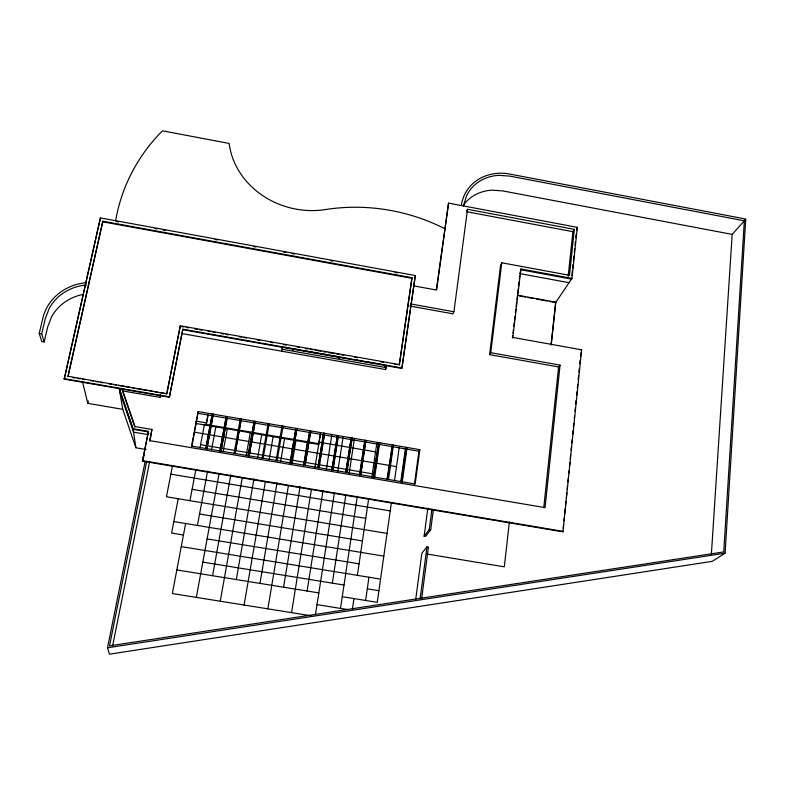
<?xml version="1.0" encoding="UTF-8"?>
<svg xmlns="http://www.w3.org/2000/svg" width="785" height="785" viewBox="0 0 785 785"><rect width="100%" height="100%" fill="white"/><g stroke="black" fill="none" stroke-linecap="round" stroke-linejoin="round"><path stroke-width="1.18" d="M191.825 446.528L198.212 411.566L419.847 449.658L415.157 484.011L191.589 446.096L198.212 411.566M207.976 414.823L206.131 425.215L208.005 415.294M205.925 448.784L212.244 414.127L213.245 414.294L206.936 448.961M145.146 461.531L107.496 647.782L109.439 654.18L712.299 561.334L725.085 553.189L745.75 219.044L509.789 174.064A44.578 39.839 26 0 0 461.364 205.425M711.328 555.034L732.189 234.391L744.337 220.811L509.691 176.095L498.818 175.34A42.272 37.768 26 0 0 466.339 196.328L463.582 205.984M220.006 451.179L226.247 416.531L227.248 416.707L227.14 418.14L221.007 451.346M563.277 528.197L563.65 524.537M564.013 520.887L564.376 517.236M564.749 513.586L565.239 508.719M565.602 505.059L565.965 501.409M566.338 497.759L566.829 492.892M567.192 489.232L567.555 485.581M567.928 481.931L568.291 478.281M568.782 473.414L569.027 470.971M569.508 466.104L569.881 462.453M570.244 458.803L570.616 455.153M571.097 450.276L571.47 446.626M571.833 442.975L572.196 439.325M572.687 434.448L573.06 430.798M573.423 427.148L573.786 423.498M574.277 418.631L574.522 416.187M575.012 411.32L575.376 407.67M575.748 404.02L576.111 400.37M576.602 395.493L576.965 391.843M577.328 388.192L577.701 384.542M578.192 379.665L578.555 376.015M578.918 372.365L579.291 368.714M579.781 363.838L580.144 360.187M580.508 356.537L580.88 352.887M150.072 441.16L151.917 429.454L135.04 426.579L122.175 389.056L119.271 388.555L133.038 428.747L148.365 431.348L142.497 461.158L562.914 531.847L581.626 349.816L512.841 337.422L512.419 338.08L512.703 335.676M571.872 275.476L572.383 270.619M572.638 268.195L573.021 264.545M573.403 260.905L573.913 256.047M574.286 252.407L574.669 248.757M575.052 245.116L575.434 241.476M575.817 237.835L576.19 234.185M576.573 230.545L577.318 227.346L448.559 203.129L436.411 289.557M551.041 344.998L555.623 302.549L571.98 278.4L577.318 227.346M543.76 507.767L558.616 366.958L560.058 365.103L490.762 352.7L489.585 354.624L558.616 366.958M568.183 276.271L572.883 231.673L574.335 229.348L467.536 209.291L466.839 210.89M560.058 365.103L545.065 507.64L149.66 440.611L151.917 429.454M574.335 229.348L569.498 275.309L501.782 262.789L500.585 265.016L489.585 354.624M551.256 344.693L555.839 302.215L517.384 295.18M241.064 420.534L241.231 419.111L240.23 418.935L240.073 420.367L241.064 420.534L235.058 453.73M509.386 521.917L504.304 566.819L426.912 554.033M512.978 333.282L513.41 329.68M513.832 326.079L514.254 322.478M514.538 320.084L514.96 316.483M515.382 312.881L515.804 309.29M516.088 306.886L516.648 302.088M516.932 299.693L517.354 296.092M517.639 293.688L518.208 288.89M518.483 286.496L519.052 281.697M519.336 279.293L519.758 275.692M520.043 273.298L520.887 268.961L571.98 278.4M512.841 337.422L520.887 268.961M490.762 352.7L501.782 262.789M420.112 598.788L426.971 546.851L428.424 547.096L421.653 598.553M433.379 509.504L430.71 529.757L425.539 536.449L424.116 536.214L429.258 529.512L431.927 509.269M409.711 306.013L452.896 313.823L453.916 311.763L467.536 209.291M415.746 599.21L421.859 553.189L426.971 546.851M424.116 536.214L427.845 508.199M414.411 484.276L418.935 451.228L419.847 449.658M448.559 203.129L436.568 290.048L413.803 285.897M400.752 481.823L405.394 448.765L406.11 447.44L407.091 447.607L402.283 481.961M401.292 481.794L406.11 447.44M402.234 478.448L402.558 476.093M403.058 472.55L403.392 470.186M403.882 466.643L404.216 464.278M404.707 460.736L405.04 458.371M405.374 456.016L405.698 453.651M391.391 502.724L377.261 602.35L342.26 596.688M394.531 480.557L399.251 447.273M182.826 329.72L401.783 368.45L415.294 275.535L100.411 217.916L64.223 379.126L169.364 397.259L182.817 329.19L401.998 367.959L415.294 275.535M386.995 479.498L392.421 445.085L393.403 445.262L388.477 479.625M387.486 479.458L392.421 445.085M388.153 478.477L388.487 476.112M388.997 472.57L389.331 470.215M389.674 467.85L390.008 465.485M390.518 461.943L390.861 459.578M391.372 456.036L391.705 453.671M392.049 451.306L392.382 448.951M249.09 456.105L255.184 421.506L254.193 421.339L248.089 455.938M399.212 365.084L411.988 277.713L102.835 221.203L67.912 376.231L166.822 393.785L159.6 392.529M411.988 277.713L399.418 364.603L180.314 325.795L166.793 393.305M365.614 600.466L368.97 577.23M352.396 609.121L353.947 598.582M357.371 575.336L368.577 499.289M371.845 477.103L376.8 443.417M373.218 477.152L378.704 442.73L379.685 442.897L374.651 477.28M373.66 477.103L378.704 442.73M374.2 477.319L374.553 474.964M374.896 472.599L375.24 470.235M375.593 467.87L375.936 465.505M376.457 461.963L376.8 459.598M377.153 457.233L377.673 453.691M378.017 451.326L378.36 448.961M378.713 446.606L379.685 442.897M181.943 333.586L385.543 369.549L386.073 365.938M385.543 369.549L386.671 365.251M359.412 474.817L364.966 440.375L365.947 440.542L360.796 474.925M359.805 474.758L364.966 440.375M360.757 472.619L361.11 470.254M361.463 467.889L361.993 464.347M362.346 461.982L362.709 459.617M363.062 457.253L364.299 448.981M364.652 446.616L365.015 444.251M340.504 608.404L357.332 496.248M360.668 474.071L362.65 460.873M363.141 457.596L365.555 441.484M345.586 472.472L351.209 438.01L352.19 438.177L346.911 472.57M345.92 472.403L351.209 438.01M346.568 472.639L347.843 464.357M348.206 461.992L350.198 448.991M350.561 446.626L350.924 444.261M351.287 441.896L352.19 438.177M332.34 583.137L345.743 495.453M349.139 473.257L354.29 439.551M315.364 615.244L334.479 492.411M337.766 471.324L343.016 437.608M331.731 470.117L337.422 435.636L338.404 435.803L333.007 470.215M332.016 470.048L337.422 435.636M332.722 470.284L336.058 449M336.431 446.636L337.727 438.354M307.102 591.007L323.027 490.478M326.374 469.391L331.712 435.665M317.846 467.772L323.606 433.261L324.597 433.438L319.083 467.85M318.082 467.683L323.606 433.261M319.034 466.751L319.603 463.199M319.976 460.834L324.597 433.438M291.559 612.643L311.38 489.673M314.962 467.458L320.408 433.722M196.26 423.527L318.671 444.467L320.457 434.144M283.581 587.209L300.076 486.621M303.54 465.515L307.308 442.524M303.942 465.407L309.771 430.887L310.762 431.053L305.129 465.485M304.129 465.319L309.771 430.887M304.943 465.574L310.369 432.437L309.378 432.27M290.018 463.052L295.916 428.502L296.907 428.679L291.147 463.111M290.156 462.944L295.916 428.502M291.019 463.219L296.907 428.679M267.862 608.846L288.389 485.807M292.099 463.582L295.935 440.581M276.065 460.677L282.031 426.118L283.022 426.294L277.066 460.854M259.982 583.392L277.056 482.746M280.637 461.639L284.543 438.629M244.086 605.039L265.33 481.931M269.167 459.686L273.131 436.676M262.092 458.312L268.127 423.733L269.118 423.9L263.093 458.479M282.522 346.95L282.119 349.247L386.318 367.665M236.305 579.565L253.967 478.87M257.676 457.743L261.709 434.723M220.251 601.222L242.202 478.036M246.166 455.791L250.268 432.771M248.06 455.81L254.193 421.339M249.071 455.977L255.184 421.506M268.127 423.733L267.871 425.136L268.863 425.313L269.118 423.9M234.058 453.553L240.23 418.935M212.568 575.729L230.81 474.974M235.245 450.512L236.236 444.997M236.638 442.799L237.826 436.234M238.218 434.066L238.611 431.887M234.99 453.593L241.231 419.111M281.766 351.219L282.629 346.45M219.879 451.032L226.247 416.531M220.889 451.198L227.248 416.707M196.338 597.395L219.005 474.14M223.097 451.875L227.336 428.846M197.427 525.459L207.583 471.069M211.538 449.923L215.846 426.873M205.749 448.627L212.244 414.127M206.759 448.804L213.245 414.294M185.633 523.516L172.347 593.558L311.635 615.852M189.96 500.673L195.74 470.225M199.959 447.95L204.335 424.911M178.215 498.72L171.601 533.084L183.445 535.027M172.474 465.917L166.449 496.768L387.034 533.417M166.822 393.785L180.314 325.795M169.364 397.259L182.817 329.19M146.658 461.737L109.507 645.878L723.75 551.924L744.396 220.006L745.671 220.251M122.175 389.056L122.47 390.91L160.336 397.436L160.807 395.061M112.608 645.878L149.7 461.423M282.031 426.118L281.727 427.521L282.718 427.688L283.022 426.294M146.02 449.501L135.903 447.793L122.754 409.328L87.812 403.353L88.332 400.968M64.223 379.126L100.411 217.916M68.05 376.731L102.835 221.203M86.379 282.698A48.415 44.46 -4.6 0 0 42.822 318.19L39.25 333.399L41.752 341.514L44.176 341.936L47.63 327.08L51.653 316.649A45.167 41.556 -4.9 0 1 83.544 294.346M44.176 341.936L41.703 333.831L45.236 318.769L49.327 308.191A45.903 42.164 -4.6 0 1 86.478 284.955M143.998 455.447L142.497 461.158L148.424 431.917L133.116 429.316L119.379 389.174M337.913 437.176L338.404 435.803M365.368 441.886L365.947 440.542M392.726 446.587L393.403 445.262M407.091 447.607L406.365 448.932L405.394 448.765M581.126 350.453L581.626 349.816M107.496 647.782L725.085 553.189M176.821 569.949L318.838 592.901M317.012 604.627L347.539 609.543M181.256 546.605L380.558 579.124M202.824 562.109L344.016 585.041M367.301 588.819L378.92 590.703M199.567 514.008L362.435 540.943M173.819 521.574L383.816 556.143M207.093 538.903L359.069 563.816M192.109 489.34L365.771 518.326M429.258 529.512L430.71 529.757M142.419 460.628L563.424 531.425M170.865 474.16L390.224 510.917M194.601 432.221L396.503 466.643M147.58 434.527L133.548 432.142L119.889 392.264M200.587 444.624L372.325 473.787M212.176 415.579L213.177 415.746M226.139 417.973L227.14 418.14M295.572 429.895L296.553 430.072M323.165 434.635L324.156 434.811M350.669 439.364L351.651 439.531M378.076 444.075L379.057 444.241M198.193 413.322L418.935 451.228M195.916 421.113L206.563 422.938M319.034 442.19L375.554 451.875M206.151 424.43L318.906 443.731M72.868 377.556L75.272 377.977M77.686 378.39L80.09 378.812M82.503 379.224L84.908 379.636M90.932 380.676L93.346 381.098M95.75 381.51L98.164 381.922M100.568 382.344L102.982 382.756M109.007 383.796L111.411 384.218M113.825 384.63L116.229 385.042M118.643 385.464L129.486 387.339M131.89 387.751L134.304 388.163M136.708 388.585L147.551 390.449M149.964 390.871L152.368 391.283M154.782 391.705L157.186 392.117M64.076 378.635L169.334 396.788M39.25 333.399L41.703 333.831M180.334 326.334L183.935 326.972M186.339 327.394L188.753 327.826M194.758 328.886L197.163 329.317M199.576 329.739L201.981 330.171M207.996 331.231L210.4 331.653M212.804 332.084L215.208 332.506M221.223 333.576L223.627 333.998M226.031 334.43L228.435 334.852M239.258 336.765L241.662 337.197M244.066 337.619L246.47 338.041M257.294 339.964L259.707 340.386M270.531 342.309L272.935 342.731M283.758 344.644L286.162 345.076M296.985 346.99L299.389 347.412M305.404 348.481L307.808 348.903M310.212 349.335L312.616 349.757M315.021 350.179L321.036 351.248M323.44 351.67L325.844 352.102M328.258 352.524L334.263 353.593M336.667 354.015L339.081 354.437M341.485 354.869L343.889 355.291M354.712 357.214L357.116 357.636M381.167 361.895L383.571 362.317M394.394 364.24L396.798 364.662M284.916 347.372L287.31 347.794M289.704 348.216L300.469 350.12M302.863 350.552L318.425 353.299M320.82 353.721L326.796 354.781M329.19 355.203L331.584 355.625M333.978 356.047L339.964 357.106M342.358 357.528L344.752 357.96M347.147 358.382L349.531 358.804M355.517 359.864L357.911 360.286M360.305 360.707L362.699 361.129M365.094 361.551L375.858 363.455M378.252 363.887L380.647 364.309M410.751 303.942L453.916 311.763M116.16 221.419L118.574 221.861M154.694 228.474L157.098 228.916M163.123 230.015L165.527 230.456M214.894 239.484L217.308 239.925M253.427 246.529L255.832 246.971M283.522 252.044L285.936 252.485M291.951 253.584L294.365 254.026M330.485 260.63L332.889 261.071M395.012 272.434L397.377 272.866M519.582 295.955L525.587 297.054M527.991 297.495L533.996 298.594M536.4 299.036L547.214 301.008M549.608 301.45L555.623 302.549M102.933 221.841L411.762 278.283M520.465 269.697L571.5 279.117M519.847 273.622L569.076 282.698M466.486 211.695L572.883 231.673M732.189 234.391L502.616 190.892L491.979 190.166A41.32 37.072 26 0 0 463.17 205.533M122.862 392.049L134.902 427.158M82.592 382.148L87.812 403.353M119.271 388.555L122.754 409.328M133.038 428.747L135.903 447.793M148.365 431.348L148.64 433.791M160.14 394.983L160.326 397.406M445.262 228.945A187.664 177.008 20.6 0 0 325.481 209.556A79.628 70.738 13.6 0 1 229.151 143.439L162.466 130.82A196.486 179.794 13.9 0 0 115.68 220.497M385.759 366.242L384.935 366.624L384.836 366.075L385.759 366.242M339.689 358.097L338.855 358.48L338.757 357.931L339.689 358.097M293.345 349.894L292.501 350.277L292.412 349.737L293.345 349.894"/></g></svg>
